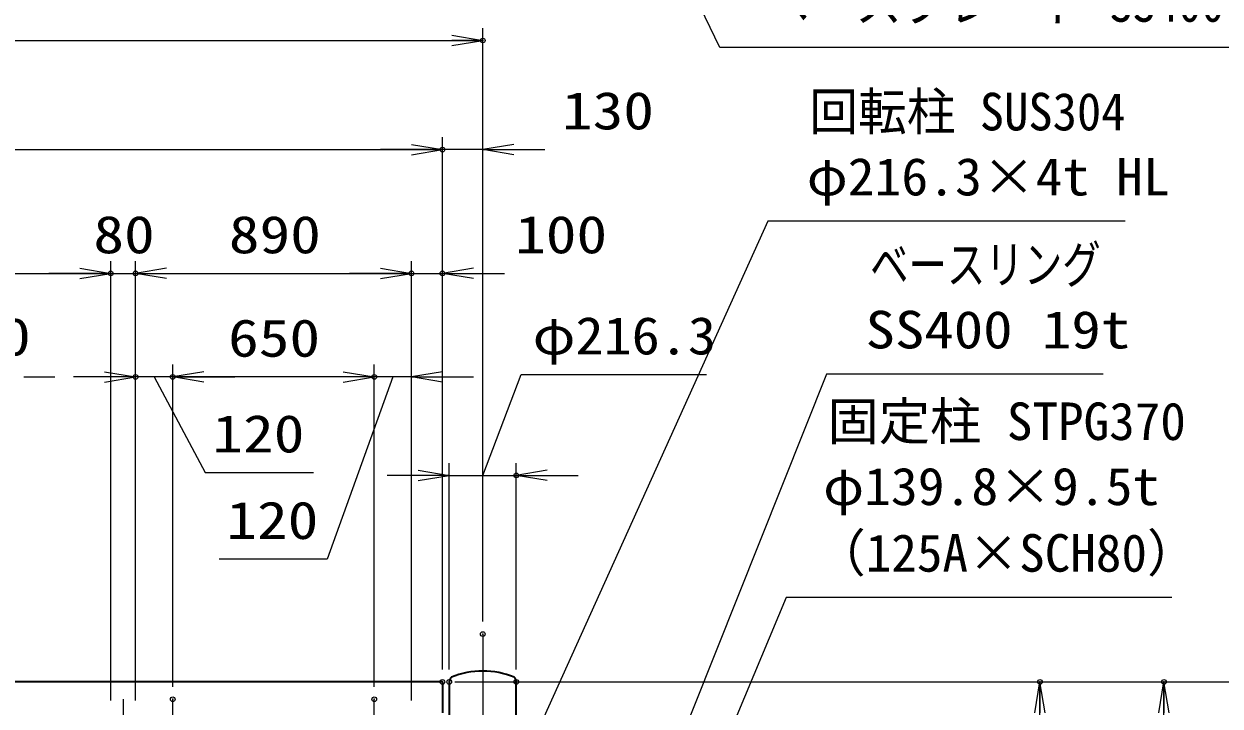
# Model space of a CAD drawing. Units: millimetres at full size. Extents: x -11880 to 11880, y -8400 to 8400.
# Drawn here: x 3508 to 7366, y 1069 to 3271 of the extents above; entities that cross this region are included whole.
import ezdxf
from ezdxf.enums import TextEntityAlignment as Align

# ---------------------------------------------------------------- set-up
doc = ezdxf.new("R2010")
doc.units = ezdxf.units.MM
doc.header["$LTSCALE"] = 30
doc.header["$PDMODE"] = 32
doc.header["$PDSIZE"] = 15
doc.linetypes.add('USER1', pattern=[18, 12, -1.5, 3, -1.5])
for name, color, linetype, lineweight in [('0-1_外形線', 7, 'Continuous', 35), ('0-2_軸線', 200, 'USER1', 15), ('0-4_寸法線', 4, 'Continuous', 18), ('0-5_0', 7, 'Continuous', 18)]:
    doc.layers.add(name, color=color, linetype=linetype, lineweight=lineweight)
doc.layers.add('0-6_Defpoints', color=7, linetype='Continuous')
doc.styles.add('ＭＳ ゴシック', font='')
doc.styles.get('ＭＳ ゴシック').set_extended_font_data('MS Gothic')

# ---------------------------------------------------------------- blocks, each defined once
blk = doc.blocks.new('_Open')
at = {"layer": '0-5_0', "color": 4}
blk.add_line((-30, 5), (0, 0), dxfattribs=at)
blk.add_lwpolyline([(-30, -5), (0, 0), (-30, 0)], dxfattribs=at)
blk = doc.blocks.new('S47')
at = {"layer": '0-4_寸法線'}
for points in [[(22890441.5, 80406376.8), (22836475.1, 80406376.8), (22817691.4, 80445283.7), (22816387.1, 80447985.4)], [(22818141.6, 80445501.1), (22816387.1, 80447985.4), (22817241.1, 80445066.4)]]:
    blk.add_lwpolyline(points, dxfattribs=at)
at = {"layer": '0-4_寸法線', "color": 254, "style": 'ＭＳ ゴシック', "width": 0.9}
blk.add_text('ベースプレート SS400 19t', height=3637, dxfattribs=at).set_placement((22840675.1, 80407777.3), align=Align.BOTTOM_LEFT)
blk = doc.blocks.new('S49')
at = {"layer": '0-4_寸法線'}
for points in [[(22873553.9, 80374746.2), (22846803.5, 80374746.2), (22814640.1, 80294043.1), (22813529.4, 80291256.3)], [(22814175.6, 80294228.2), (22813529.4, 80291256.3), (22815104.6, 80293858)]]:
    blk.add_lwpolyline(points, dxfattribs=at)
at = {"layer": '0-4_寸法線', "color": 254, "style": 'ＭＳ ゴシック'}
for s, width, p in [('ベースリング', 0.75, (22851003.5, 80382446.7)), ('SS400 19t', 1.15, (22850571.5, 80376146.7))]:
    blk.add_text(s, height=3637, dxfattribs=dict(at, width=width)).set_placement(p, align=Align.BOTTOM_LEFT)
blk = doc.blocks.new('S51')
at = {"layer": '0-4_寸法線'}
for points in [[(22875680.7, 80389560), (22841125.5, 80389560), (22818089.1, 80338517.8), (22816855, 80335783.4)], [(22817633.3, 80338723.5), (22816855, 80335783.4), (22818544.8, 80338312.1)]]:
    blk.add_lwpolyline(points, dxfattribs=at)
at = {"layer": '0-4_寸法線', "color": 254, "style": 'ＭＳ ゴシック'}
for s, width, p in [('回転柱 SUS304', 0.95, (22845134.5, 80397260.6)), ('φ216.3×4t HL', 1.05, (22844893.5, 80390960.6))]:
    blk.add_text(s, height=3637, dxfattribs=dict(at, width=width)).set_placement(p, align=Align.BOTTOM_LEFT)
blk = doc.blocks.new('S55')
at = {"layer": '0-4_寸法線'}
for points in [[(22880201.5, 80353122), (22842881.5, 80353122), (22816792.3, 80290654.8), (22815636.1, 80287886.5)], [(22816330.9, 80290847.5), (22815636.1, 80287886.5), (22817253.7, 80290462.1)]]:
    blk.add_lwpolyline(points, dxfattribs=at)
at = {"layer": '0-4_寸法線', "color": 254, "style": 'ＭＳ ゴシック'}
for s, p in [('固定柱 STPG370', (22846890.5, 80367273.7)), ('（125A×SCH80）', (22845629.9, 80354522.5))]:
    blk.add_text(s, height=3637, dxfattribs=at).set_placement(p, align=Align.BOTTOM_LEFT)
at = {"layer": '0-4_寸法線', "color": 254, "style": 'ＭＳ ゴシック', "width": 1.05}
blk.add_text('φ139.8×9.5t', height=3637, dxfattribs=at).set_placement((22846476.7, 80360973.7), align=Align.BOTTOM_LEFT)

msp = doc.modelspace()

# ---------------------------------------------------------------- linework, layer by layer
at = {"layer": '0-1_外形線'}
for p, q in [((4858.04, 1146.63), (858.04, 1146.63)), ((4858.04, 1146.63), (4858.04, 1046.63)), ((4879.89, 1146.63), (4879.89, -628.37)), ((5096.19, -628.37), (5096.19, 1146.63))]:
    msp.add_line(p, q, dxfattribs=at)
for centre, radius, start, end in [((4899.89, 1146.63), 20, 131.40962, 180), ((4988.04, 914.68), 266.94, 67.67999, 112.32001), ((5076.19, 1146.63), 20, 0, 48.59038)]:
    msp.add_arc(centre, radius, start, end, dxfattribs=at)
at = {"layer": '0-2_軸線'}
for p, q in [((4988.04, 1301.2), (4988.04, -1532.84)), ((3828.04, 1090.63), (3828.04, -477.37)), ((3988.04, -477.37), (3988.04, 1090.63)), ((4638.04, -477.37), (4638.04, 1090.63))]:
    msp.add_line(p, q, dxfattribs=at)
at = {"layer": '0-4_寸法線'}
for p, q in [((4988.04, 1341.2), (4988.04, 3257.2)), ((735.04, 3217.2), (4988.04, 3217.2)), ((4858.04, 1186.63), (4858.04, 2905.19)), ((4858.04, 1186.63), (4858.04, 2905.19)), ((4988.04, 1341.2), (4988.04, 2905.19)), ((858.04, 2865.19), (4858.04, 2865.19)), ((4758.04, 2865.19), (4658.04, 2865.19)), ((4988.04, 2865.19), (4858.04, 2865.19)), ((5088.04, 2865.19), (5188.04, 2865.19)), ((3788.04, 1086.63), (3788.04, 2505.19)), ((3788.04, 1086.63), (3788.04, 2505.19)), ((3868.04, 1086.63), (3868.04, 2505.19)), ((3868.04, 1086.63), (3868.04, 2505.19)), ((4758.04, 1086.63), (4758.04, 2505.19)), ((4758.04, 1086.63), (4758.04, 2505.19)), ((4858.04, 1186.63), (4858.04, 2505.19)), ((2898.04, 2465.19), (3788.04, 2465.19)), ((3688.04, 2465.19), (3588.04, 2465.19)), ((3788.04, 2465.19), (3868.04, 2465.19)), ((3868.04, 2465.19), (4758.04, 2465.19)), ((3968.04, 2465.19), (4068.04, 2465.19)), ((4658.04, 2465.19), (4558.04, 2465.19)), ((4758.04, 2465.19), (4858.04, 2465.19)), ((4958.04, 2465.19), (5058.04, 2465.19)), ((3868.04, 1086.63), (3868.04, 2171.37)), ((3988.04, 1130.63), (3988.04, 2171.37)), ((3988.04, 1130.63), (3988.04, 2171.37)), ((4638.04, 1130.63), (4638.04, 2171.37)), ((4638.04, 1130.63), (4638.04, 2171.37)), ((4758.04, 1086.63), (4758.04, 2171.37)), ((3508.04, 2131.37), (3608.04, 2131.37)), ((3768.04, 2131.37), (3668.04, 2131.37)), ((3988.04, 2131.37), (3868.04, 2131.37)), ((4638.04, 2131.37), (3988.04, 2131.37)), ((4088.04, 2131.37), (4188.04, 2131.37)), ((4538.04, 2131.37), (4438.04, 2131.37)), ((4758.04, 2131.37), (4638.04, 2131.37)), ((4858.04, 2131.37), (4958.04, 2131.37)), ((4879.89, 1186.63), (4879.89, 1853.25)), ((5096.19, 1186.63), (5096.19, 1853.25)), ((4779.89, 1813.25), (4679.89, 1813.25)), ((4879.89, 1813.25), (5096.19, 1813.25)), ((5196.19, 1813.25), (5296.19, 1813.25)), ((4898.04, 1146.63), (6825.27, 1146.63)), ((4898.04, 1146.63), (7225.27, 1146.63)), ((4898.04, 1146.63), (7625.27, 1146.63)), ((6785.27, -533.37), (6785.27, 1146.63)), ((7185.27, -653.37), (7185.27, 1146.63))]:
    msp.add_line(p, q, dxfattribs=at)
for points in [[(3928.04, 2131.37), (4092.83, 1822.37), (4441.63, 1822.37)], [(4698.04, 2131.37), (4486.56, 1542.99), (4137.76, 1542.99)], [(4988.04, 1813.25), (5111.47, 2138.71), (5709.87, 2138.71)]]:
    msp.add_lwpolyline(points, dxfattribs=at)
at = {"layer": '0-6_Defpoints'}
for p in [(4988.04, 3217.2), (4858.04, 2865.19), (3788.04, 2465.19), (3868.04, 2465.19), (4758.04, 2465.19), (4858.04, 2465.19), (3868.04, 2131.37), (3988.04, 2131.37), (4638.04, 2131.37), (5096.19, 1813.25), (4988.04, 1301.2), (4858.04, 1146.63), (4858.04, 1146.63), (4879.89, 1146.63), (5096.19, 1146.63), (6785.27, 1146.63), (7185.27, 1146.63), (3988.04, 1090.63), (4638.04, 1090.63)]:
    msp.add_point(p, dxfattribs=at)

# ---------------------------------------------------------------- block references
at = {"layer": '0-4_寸法線'}
for name, p, xscale, yscale in [('S47', (-755462.94, -2677017.73), 0.03333333, 0.03333333), ('_Open', (4988.04, 3217.2), 3.333333, 3.333333), ('S51', (-755462.94, -2677017.73), 0.03333333, 0.03333333), ('_Open', (4858.04, 2865.19), 3.333333, 3.333333), ('_Open', (4858.04, 2865.19), 3.333333, 3.333333), ('S49', (-755462.94, -2677017.73), 0.03333333, 0.03333333), ('_Open', (3788.04, 2465.19), 3.333333, 3.333333), ('_Open', (3788.04, 2465.19), 3.333333, 3.333333), ('_Open', (4758.04, 2465.19), 3.333333, 3.333333), ('_Open', (4758.04, 2465.19), 3.333333, 3.333333), ('_Open', (3868.04, 2131.37), 3.333333, 3.333333), ('_Open', (4638.04, 2131.37), 3.333333, 3.333333), ('_Open', (4638.04, 2131.37), 3.333333, 3.333333), ('S55', (-755462.94, -2677017.73), 0.03333333, 0.03333333), ('_Open', (4879.89, 1813.25), 3.333333, 3.333333)]:
    msp.add_blockref(name, p, dxfattribs=dict(at, xscale=xscale, yscale=yscale))
at = {"layer": '0-4_寸法線', "xscale": 3.333333, "yscale": 3.333333}
for p, rotation in [((4988.04, 2865.19), 180), ((3868.04, 2465.19), 180), ((3868.04, 2465.19), 180), ((4858.04, 2465.19), 180), ((3988.04, 2131.37), 180), ((3988.04, 2131.37), 180), ((4758.04, 2131.37), 180), ((5096.19, 1813.25), 180), ((6785.27, 1146.63), 90), ((7185.27, 1146.63), 90)]:
    msp.add_blockref('_Open', p, dxfattribs=dict(at, rotation=rotation))

# ---------------------------------------------------------------- texts
at = {"layer": '0-4_寸法線', "color": 254, "style": 'ＭＳ ゴシック'}
for s, width, p in [('130', 1.2, (5243.38, 2893.87)), ('80', 1.2, (3732.04, 2493.87)), ('890', 1.2, (4169.04, 2493.87)), ('100', 1.2, (5092.44, 2493.87)), ('@130', 1.2, (3134.24, 2164.06)), ('650', 1.2, (4166.64, 2160.06)), ('φ216.3', 1.1, (5149.07, 2167.4)), ('120', 1.2, (4116.03, 1851.05)), ('120', 1.2, (4160.96, 1571.67))]:
    msp.add_text(s, height=121.2, dxfattribs=dict(at, width=width)).set_placement(p, align=Align.BOTTOM_LEFT)

doc.saveas('drawing.dxf')
